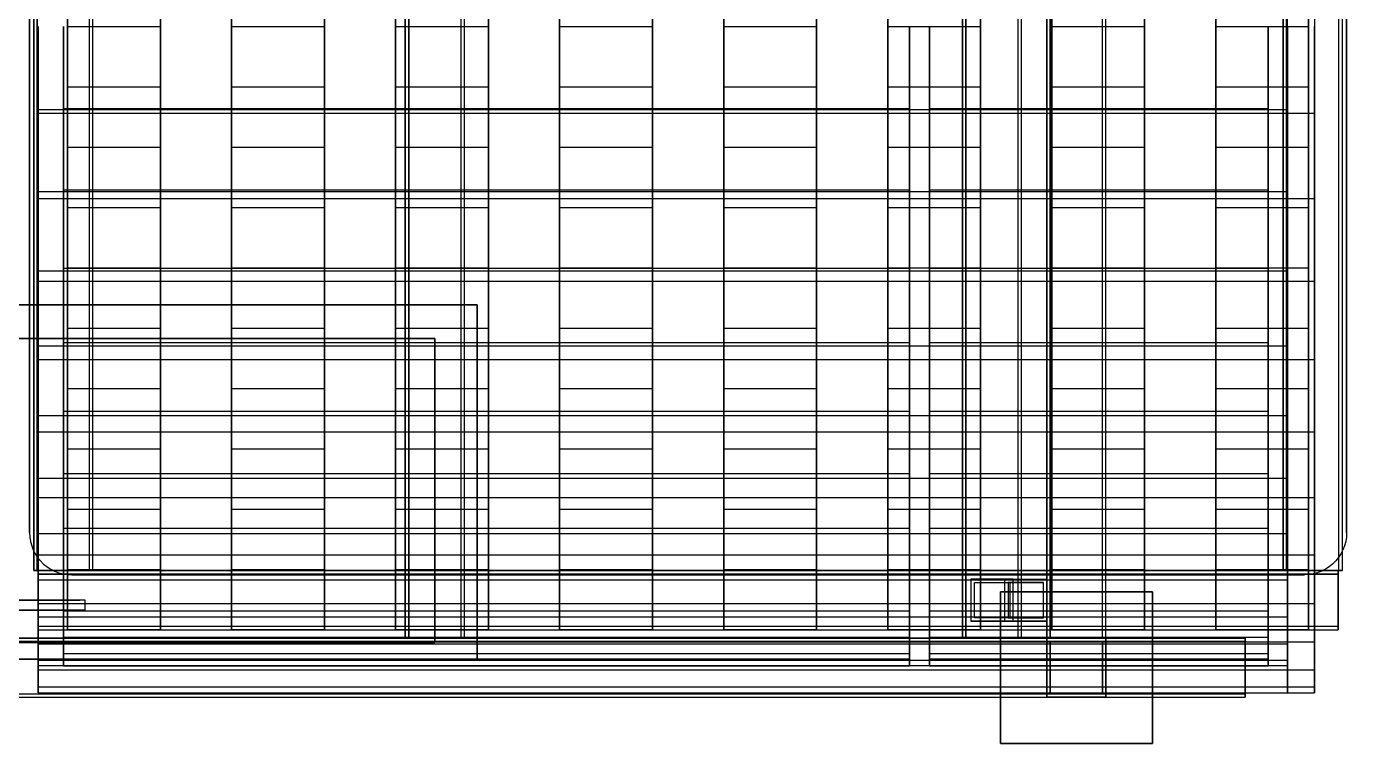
# Model space of a CAD drawing. Header units: millimetres. Extents: x -840 to 1340, y -435 to 456.
# Drawn here: x 558 to 1340, y -425 to 0 of the extents above; entities that cross this region are included whole.
import ezdxf

# ---------------------------------------------------------------- set-up
doc = ezdxf.new("R2010")
doc.units = ezdxf.units.MM
for name, color, linetype in [('B01', 7, 'Continuous'), ('B12', 7, 'Continuous'), ('B220', 7, 'Continuous'), ('B320', 7, 'Continuous'), ('B63', 7, 'Continuous'), ('B64', 7, 'Continuous'), ('C3', 7, 'Continuous'), ('C31', 7, 'Continuous'), ('E09', 7, 'Continuous'), ('E10', 7, 'Continuous'), ('EH1', 7, 'Continuous'), ('EH2', 7, 'Continuous'), ('H010', 7, 'Continuous'), ('L010', 7, 'Continuous'), ('L020', 7, 'Continuous'), ('L021', 7, 'Continuous'), ('L1000', 7, 'Continuous'), ('L1001', 7, 'Continuous'), ('L1002', 7, 'Continuous'), ('L1003', 7, 'Continuous'), ('L1004', 7, 'Continuous'), ('L1005', 7, 'Continuous'), ('L1006', 7, 'Continuous'), ('L1007', 7, 'Continuous'), ('L200', 7, 'Continuous'), ('T10', 7, 'Continuous')]:
    doc.layers.add(name, color=color, linetype=linetype)

msp = doc.modelspace()

# ---------------------------------------------------------------- linework, layer by layer
at = {"layer": 'B01'}
for points in [[(1280, -362.5), (-780, -362.5)], [(-780, -362.5), (1280, -362.5)], [(1280, -364.5), (-780, -364.5)], [(-780, -364.5), (1280, -364.5)], [(1280, -362.5), (1280, -362.5)], [(1280, -397.5), (1280, -362.5)], [(1280, -362.5), (1280, -397.5)], [(1280, -395.5), (1280, -364.5)], [(1280, -364.5), (1280, -395.5)], [(1280, -364.5), (1280, -364.5)], [(-780, -395.5), (1280, -395.5)], [(-780, -395.5), (1280, -395.5)], [(-780, -397.5), (1280, -397.5)], [(-780, -397.5), (1280, -397.5)], [(1280, -395.5), (1280, -395.5)], [(1280, -397.5), (1280, -397.5)]]:
    msp.add_lwpolyline(points, dxfattribs=at)
at = {"layer": 'B12'}
for points in [[(1162.5, 362.5), (1162.5, -362.5)], [(1162.5, -362.5), (1162.5, 362.5)], [(1164.5, 362.5), (1164.5, -362.5)], [(1164.5, -362.5), (1164.5, 362.5)], [(1195.5, -362.5), (1195.5, 362.5)], [(1195.5, -362.5), (1195.5, 362.5)], [(1197.5, -362.5), (1197.5, 362.5)], [(1197.5, -362.5), (1197.5, 362.5)], [(1162.5, -362.5), (1162.5, -362.5)], [(1162.5, -362.5), (1197.5, -362.5)], [(1197.5, -362.5), (1162.5, -362.5)], [(1164.5, -362.5), (1195.5, -362.5)], [(1195.5, -362.5), (1164.5, -362.5)], [(1164.5, -362.5), (1164.5, -362.5)], [(1195.5, -362.5), (1195.5, -362.5)], [(1197.5, -362.5), (1197.5, -362.5)]]:
    msp.add_lwpolyline(points, dxfattribs=at)
at = {"layer": 'B220'}
for points in [[(1162.5, -362.5), (1162.5, -362.5)], [(1197.5, -362.5), (1162.5, -362.5)], [(1162.5, -362.5), (1197.5, -362.5)], [(1162.5, -362.5), (1162.5, -397.5)], [(1162.5, -397.5), (1162.5, -362.5)], [(1164.5, -364.5), (1164.5, -364.5)], [(1164.5, -395.5), (1164.5, -364.5)], [(1164.5, -364.5), (1164.5, -395.5)], [(1164.5, -364.5), (1195.5, -364.5)], [(1195.5, -364.5), (1164.5, -364.5)], [(1195.5, -364.5), (1195.5, -364.5)], [(1195.5, -364.5), (1195.5, -395.5)], [(1195.5, -395.5), (1195.5, -364.5)], [(1197.5, -362.5), (1197.5, -362.5)], [(1197.5, -397.5), (1197.5, -362.5)], [(1197.5, -362.5), (1197.5, -397.5)], [(1162.5, -397.5), (1162.5, -397.5)], [(1162.5, -397.5), (1197.5, -397.5)], [(1197.5, -397.5), (1162.5, -397.5)], [(1164.5, -395.5), (1164.5, -395.5)], [(1195.5, -395.5), (1164.5, -395.5)], [(1164.5, -395.5), (1195.5, -395.5)], [(1195.5, -395.5), (1195.5, -395.5)], [(1197.5, -397.5), (1197.5, -397.5)]]:
    msp.add_lwpolyline(points, dxfattribs=at)
at = {"layer": 'B320'}
for points in [[(1135, -425), (1135, -335)], [(1135, -335), (1135, -335)], [(1135, -335), (1135, -425)], [(1225, -335), (1135, -335)], [(1135, -335), (1225, -335)], [(1225, -335), (1225, -425)], [(1225, -335), (1225, -335)], [(1225, -425), (1225, -335)], [(1135, -425), (1135, -425)], [(1135, -425), (1225, -425)], [(1225, -425), (1135, -425)], [(1225, -425), (1225, -425)]]:
    msp.add_lwpolyline(points, dxfattribs=at)
at = {"layer": 'B63'}
for points in [[(782.5, 362.5), (782.5, -362.5)], [(782.5, -362.5), (782.5, 362.5)], [(784.5, 362.5), (784.5, -362.5)], [(784.5, -362.5), (784.5, 362.5)], [(815.5, -362.5), (815.5, 362.5)], [(815.5, -362.5), (815.5, 362.5)], [(817.5, -362.5), (817.5, 362.5)], [(817.5, -362.5), (817.5, 362.5)], [(782.5, -362.5), (782.5, -362.5)], [(782.5, -362.5), (817.5, -362.5)], [(817.5, -362.5), (782.5, -362.5)], [(784.5, -362.5), (815.5, -362.5)], [(815.5, -362.5), (784.5, -362.5)], [(784.5, -362.5), (784.5, -362.5)], [(815.5, -362.5), (815.5, -362.5)], [(817.5, -362.5), (817.5, -362.5)]]:
    msp.add_lwpolyline(points, dxfattribs=at)
at = {"layer": 'B64'}
for points in [[(1112.5, 362.5), (1112.5, -362.5)], [(1112.5, -362.5), (1112.5, 362.5)], [(1114.5, 362.5), (1114.5, -362.5)], [(1114.5, -362.5), (1114.5, 362.5)], [(1145.5, -362.5), (1145.5, 362.5)], [(1145.5, -362.5), (1145.5, 362.5)], [(1147.5, -362.5), (1147.5, 362.5)], [(1147.5, -362.5), (1147.5, 362.5)], [(1112.5, -362.5), (1112.5, -362.5)], [(1112.5, -362.5), (1147.5, -362.5)], [(1147.5, -362.5), (1112.5, -362.5)], [(1114.5, -362.5), (1145.5, -362.5)], [(1145.5, -362.5), (1114.5, -362.5)], [(1114.5, -362.5), (1114.5, -362.5)], [(1145.5, -362.5), (1145.5, -362.5)], [(1147.5, -362.5), (1147.5, -362.5)]]:
    msp.add_lwpolyline(points, dxfattribs=at)
at = {"layer": 'C3'}
for points in [[(565, 0), (565, -51.56)], [(565, -49.47), (565, 0)], [(1305, -51.56), (1305, 0)], [(1305, 0), (1305, -49.47)], [(1305, -49.47), (565, -49.47)], [(565, -98.09), (565, -49.47)], [(1305, -51.56), (565, -51.56)], [(565, -51.56), (565, -102.23)], [(1305, -49.47), (1305, -98.09)], [(1305, -102.23), (1305, -51.56)], [(1305, -98.09), (565, -98.09)], [(565, -145.04), (565, -98.09)], [(1305, -98.09), (1305, -145.04)], [(1305, -102.23), (565, -102.23)], [(565, -102.23), (565, -151.16)], [(1305, -151.16), (1305, -102.23)], [(1305, -145.04), (565, -145.04)], [(565, -189.5), (565, -145.04)], [(1305, -145.04), (1305, -189.5)], [(1305, -151.16), (565, -151.16)], [(565, -151.16), (565, -197.5)], [(1305, -197.5), (1305, -151.16)], [(1305, -189.5), (565, -189.5)], [(565, -230.72), (565, -189.5)], [(1305, -189.5), (1305, -230.72)], [(1305, -197.5), (565, -197.5)], [(565, -197.5), (565, -240.46)], [(1305, -240.46), (1305, -197.5)], [(1305, -230.72), (565, -230.72)], [(565, -267.99), (565, -230.72)], [(1305, -230.72), (1305, -267.99)], [(1305, -240.46), (565, -240.46)], [(565, -240.46), (565, -279.31)], [(1305, -279.31), (1305, -240.46)], [(1305, -267.99), (565, -267.99)], [(565, -300.68), (565, -267.99)], [(1305, -267.99), (1305, -300.68)], [(1305, -279.31), (565, -279.31)], [(565, -279.31), (565, -313.37)], [(1305, -313.37), (1305, -279.31)], [(1305, -300.68), (565, -300.68)], [(565, -328.22), (565, -300.68)], [(1305, -300.68), (1305, -328.22)], [(1305, -313.37), (565, -313.37)], [(565, -313.37), (565, -342.08)], [(1305, -342.08), (1305, -313.37)], [(1305, -328.22), (565, -328.22)], [(565, -350.15), (565, -328.22)], [(1305, -328.22), (1305, -350.15)], [(1305, -342.08), (565, -342.08)], [(565, -342.08), (565, -364.93)], [(1305, -364.93), (1305, -342.08)], [(1305, -350.15), (565, -350.15)], [(565, -366.09), (565, -350.15)], [(1305, -350.15), (1305, -366.09)], [(1305, -364.93), (565, -364.93)], [(565, -364.93), (565, -381.54)], [(1305, -366.09), (565, -366.09)], [(565, -375.76), (565, -366.09)], [(1305, -381.54), (1305, -364.93)], [(1305, -366.09), (1305, -375.76)], [(1305, -375.76), (565, -375.76)], [(565, -379), (565, -375.76)], [(1305, -379), (565, -379)], [(565, -395), (565, -379)], [(1305, -381.54), (565, -381.54)], [(565, -381.54), (565, -391.62)], [(1305, -375.76), (1305, -379)], [(1305, -379), (1305, -395)], [(1305, -391.62), (1305, -381.54)], [(1305, -391.62), (565, -391.62)], [(565, -391.62), (565, -395)], [(565, -395), (1305, -395)], [(1305, -395), (1305, -391.62)]]:
    msp.add_lwpolyline(points, dxfattribs=at)
at = {"layer": 'C31'}
for points in [[(1305, -395), (1305, 395)], [(1321, 395), (1321, -395)], [(1305, 0), (1305, -51.56)], [(1321, -51.56), (1321, 0)], [(1321, -51.56), (1305, -51.56)], [(1305, -51.56), (1305, -102.23)], [(1321, -102.23), (1321, -51.56)], [(1321, -102.23), (1305, -102.23)], [(1305, -102.23), (1305, -151.16)], [(1321, -151.16), (1321, -102.23)], [(1321, -151.16), (1305, -151.16)], [(1305, -151.16), (1305, -197.5)], [(1321, -197.5), (1321, -151.16)], [(1321, -197.5), (1305, -197.5)], [(1305, -197.5), (1305, -240.46)], [(1321, -240.46), (1321, -197.5)], [(1321, -240.46), (1305, -240.46)], [(1305, -240.46), (1305, -279.31)], [(1321, -279.31), (1321, -240.46)], [(1321, -279.31), (1305, -279.31)], [(1305, -279.31), (1305, -313.37)], [(1321, -313.37), (1321, -279.31)], [(1321, -313.37), (1305, -313.37)], [(1305, -313.37), (1305, -342.08)], [(1321, -342.08), (1321, -313.37)], [(1321, -342.08), (1305, -342.08)], [(1305, -342.08), (1305, -364.93)], [(1321, -364.93), (1321, -342.08)], [(1321, -364.93), (1305, -364.93)], [(1305, -364.93), (1305, -381.54)], [(1321, -381.54), (1321, -364.93)], [(1321, -381.54), (1305, -381.54)], [(1305, -381.54), (1305, -391.62)], [(1321, -391.62), (1321, -381.54)], [(1321, -391.62), (1305, -391.62)], [(1305, -391.62), (1305, -395)], [(1305, -395), (1321, -395)], [(1321, -395), (1321, -391.62)]]:
    msp.add_lwpolyline(points, dxfattribs=at)
at = {"layer": 'E09'}
for points in [[(825, -165), (475, -165)], [(475, -165), (825, -165)], [(825, -165), (825, -375)], [(825, -165), (825, -165)], [(825, -375), (825, -165)], [(475, -375), (825, -375)], [(825, -375), (475, -375)], [(825, -375), (825, -375)]]:
    msp.add_lwpolyline(points, dxfattribs=at)
at = {"layer": 'E10'}
for points in [[(800, -185), (500, -185)], [(500, -185), (800, -185)], [(800, -185), (800, -365)], [(800, -185), (800, -185)], [(800, -365), (800, -185)], [(500, -365), (800, -365)], [(800, -365), (500, -365)], [(800, -365), (800, -365)]]:
    msp.add_lwpolyline(points, dxfattribs=at)
at = {"layer": 'EH1'}
for points in [[(580, 0), (580, -49.47)], [(580, -48.95), (580, 0)], [(1081.05, -49.47), (1081.05, 0)], [(1081.05, 0), (1081.05, -48.95)], [(1081.05, -48.95), (580, -48.95)], [(580, -97.06), (580, -48.95)], [(1081.05, -49.47), (580, -49.47)], [(580, -49.47), (580, -98.09)], [(1081.05, -48.95), (1081.05, -97.06)], [(1081.05, -98.09), (1081.05, -49.47)], [(1081.05, -97.06), (580, -97.06)], [(580, -143.51), (580, -97.06)], [(1081.05, -98.09), (580, -98.09)], [(580, -98.09), (580, -145.04)], [(1081.05, -97.06), (1081.05, -143.51)], [(1081.05, -145.04), (1081.05, -98.09)], [(1081.05, -143.51), (580, -143.51)], [(580, -187.5), (580, -143.51)], [(1081.05, -145.04), (580, -145.04)], [(580, -145.04), (580, -189.5)], [(1081.05, -143.51), (1081.05, -187.5)], [(1081.05, -189.5), (1081.05, -145.04)], [(1081.05, -187.5), (580, -187.5)], [(580, -228.29), (580, -187.5)], [(1081.05, -187.5), (1081.05, -228.29)], [(1081.05, -189.5), (580, -189.5)], [(580, -189.5), (580, -230.72)], [(1081.05, -230.72), (1081.05, -189.5)], [(1081.05, -228.29), (580, -228.29)], [(580, -265.17), (580, -228.29)], [(1081.05, -230.72), (580, -230.72)], [(580, -230.72), (580, -267.99)], [(1081.05, -228.29), (1081.05, -265.17)], [(1081.05, -267.99), (1081.05, -230.72)], [(1081.05, -265.17), (580, -265.17)], [(580, -297.51), (580, -265.17)], [(1081.05, -265.17), (1081.05, -297.51)], [(1081.05, -267.99), (580, -267.99)], [(580, -267.99), (580, -300.68)], [(1081.05, -300.68), (1081.05, -267.99)], [(1081.05, -297.51), (580, -297.51)], [(580, -324.76), (580, -297.51)], [(1081.05, -300.68), (580, -300.68)], [(580, -300.68), (580, -328.22)], [(1081.05, -297.51), (1081.05, -324.76)], [(1081.05, -328.22), (1081.05, -300.68)], [(1081.05, -324.76), (580, -324.76)], [(580, -346.45), (580, -324.76)], [(1081.05, -328.22), (580, -328.22)], [(580, -328.22), (580, -350.15)], [(1081.05, -324.76), (1081.05, -346.45)], [(1081.05, -350.15), (1081.05, -328.22)], [(1081.05, -346.45), (580, -346.45)], [(580, -362.22), (580, -346.45)], [(1081.05, -350.15), (580, -350.15)], [(580, -350.15), (580, -366.09)], [(1081.05, -346.45), (1081.05, -362.22)], [(1081.05, -366.09), (1081.05, -350.15)], [(1081.05, -362.22), (580, -362.22)], [(580, -371.79), (580, -362.22)], [(1081.05, -366.09), (580, -366.09)], [(580, -366.09), (580, -375.76)], [(1081.05, -362.22), (1081.05, -371.79)], [(1081.05, -375.76), (1081.05, -366.09)], [(1081.05, -371.79), (580, -371.79)], [(580, -375), (580, -371.79)], [(1081.05, -375), (580, -375)], [(580, -379), (580, -375)], [(1081.05, -371.79), (1081.05, -375)], [(1081.05, -375), (1081.05, -379)], [(1081.05, -375.76), (580, -375.76)], [(580, -375.76), (580, -379)], [(580, -379), (1081.05, -379)], [(1081.05, -379), (1081.05, -375.76)]]:
    msp.add_lwpolyline(points, dxfattribs=at)
at = {"layer": 'EH2'}
for points in [[(1093.05, 0), (1093.05, -49.47)], [(1093.05, -48.95), (1093.05, 0)], [(1293.47, -49.47), (1293.47, 0)], [(1293.47, 0), (1293.47, -48.95)], [(1293.47, -48.95), (1093.05, -48.95)], [(1093.05, -97.06), (1093.05, -48.95)], [(1293.47, -49.47), (1093.05, -49.47)], [(1093.05, -49.47), (1093.05, -98.09)], [(1293.47, -48.95), (1293.47, -97.06)], [(1293.47, -98.09), (1293.47, -49.47)], [(1293.47, -97.06), (1093.05, -97.06)], [(1093.05, -143.51), (1093.05, -97.06)], [(1293.47, -98.09), (1093.05, -98.09)], [(1093.05, -98.09), (1093.05, -145.04)], [(1293.47, -97.06), (1293.47, -143.51)], [(1293.47, -145.04), (1293.47, -98.09)], [(1293.47, -143.51), (1093.05, -143.51)], [(1093.05, -187.5), (1093.05, -143.51)], [(1293.47, -145.04), (1093.05, -145.04)], [(1093.05, -145.04), (1093.05, -189.5)], [(1293.47, -143.51), (1293.47, -187.5)], [(1293.47, -189.5), (1293.47, -145.04)], [(1293.47, -187.5), (1093.05, -187.5)], [(1093.05, -228.29), (1093.05, -187.5)], [(1293.47, -187.5), (1293.47, -228.29)], [(1293.47, -189.5), (1093.05, -189.5)], [(1093.05, -189.5), (1093.05, -230.72)], [(1293.47, -230.72), (1293.47, -189.5)], [(1293.47, -228.29), (1093.05, -228.29)], [(1093.05, -265.17), (1093.05, -228.29)], [(1293.47, -230.72), (1093.05, -230.72)], [(1093.05, -230.72), (1093.05, -267.99)], [(1293.47, -228.29), (1293.47, -265.17)], [(1293.47, -267.99), (1293.47, -230.72)], [(1293.47, -265.17), (1093.05, -265.17)], [(1093.05, -297.51), (1093.05, -265.17)], [(1293.47, -265.17), (1293.47, -297.51)], [(1293.47, -267.99), (1093.05, -267.99)], [(1093.05, -267.99), (1093.05, -300.68)], [(1293.47, -300.68), (1293.47, -267.99)], [(1293.47, -297.51), (1093.05, -297.51)], [(1093.05, -324.76), (1093.05, -297.51)], [(1293.47, -300.68), (1093.05, -300.68)], [(1093.05, -300.68), (1093.05, -328.22)], [(1293.47, -297.51), (1293.47, -324.76)], [(1293.47, -328.22), (1293.47, -300.68)], [(1293.47, -324.76), (1093.05, -324.76)], [(1093.05, -346.45), (1093.05, -324.76)], [(1293.47, -328.22), (1093.05, -328.22)], [(1093.05, -328.22), (1093.05, -350.15)], [(1293.47, -324.76), (1293.47, -346.45)], [(1293.47, -350.15), (1293.47, -328.22)], [(1293.47, -346.45), (1093.05, -346.45)], [(1093.05, -362.22), (1093.05, -346.45)], [(1293.47, -350.15), (1093.05, -350.15)], [(1093.05, -350.15), (1093.05, -366.09)], [(1293.47, -346.45), (1293.47, -362.22)], [(1293.47, -366.09), (1293.47, -350.15)], [(1293.47, -362.22), (1093.05, -362.22)], [(1093.05, -371.79), (1093.05, -362.22)], [(1293.47, -366.09), (1093.05, -366.09)], [(1093.05, -366.09), (1093.05, -375.76)], [(1293.47, -362.22), (1293.47, -371.79)], [(1293.47, -375.76), (1293.47, -366.09)], [(1293.47, -371.79), (1093.05, -371.79)], [(1093.05, -375), (1093.05, -371.79)], [(1293.47, -375), (1093.05, -375)], [(1093.05, -379), (1093.05, -375)], [(1293.47, -371.79), (1293.47, -375)], [(1293.47, -375), (1293.47, -379)], [(1293.47, -375.76), (1093.05, -375.76)], [(1093.05, -375.76), (1093.05, -379)], [(1093.05, -379), (1293.47, -379)], [(1293.47, -379), (1293.47, -375.76)]]:
    msp.add_lwpolyline(points, dxfattribs=at)
at = {"layer": 'H010'}
for points in [[(593, -340), (589.73, -340), (580.41, -340), (566.46, -340), (550, -340), (533.54, -340), (519.59, -340), (510.27, -340), (507, -340), (510.27, -340), (519.59, -340), (533.54, -340), (550, -340), (566.46, -340), (580.41, -340), (589.73, -340)], [(593, -346), (593, -340)], [(593, -346), (589.73, -346), (580.41, -346), (566.46, -346), (550, -346), (533.54, -346), (519.59, -346), (510.27, -346), (507, -346), (510.27, -346), (519.59, -346), (533.54, -346), (550, -346), (566.46, -346), (580.41, -346), (589.73, -346)]]:
    msp.add_lwpolyline(points, dxfattribs=at)
at = {"layer": 'L010'}
for points in [[(1335, -322.5), (565, -322.5)], [(565, -322.5), (1335, -322.5)], [(565, -322.5), (565, -322.5)], [(565, -322.5), (565, -357.5)], [(565, -357.5), (565, -322.5)], [(1335, -324.5), (565, -324.5)], [(565, -324.5), (565, -355.5)], [(565, -324.5), (1335, -324.5)], [(565, -355.5), (565, -324.5)], [(565, -324.5), (565, -324.5)], [(1335, -322.5), (1335, -322.5)], [(1335, -357.5), (1335, -322.5)], [(1335, -322.5), (1335, -357.5)], [(1335, -355.5), (1335, -324.5)], [(1335, -324.5), (1335, -355.5)], [(1335, -324.5), (1335, -324.5)], [(565, -355.5), (1335, -355.5)], [(565, -355.5), (1335, -355.5)], [(565, -355.5), (565, -355.5)], [(565, -357.5), (1335, -357.5)], [(565, -357.5), (1335, -357.5)], [(565, -357.5), (565, -357.5)], [(1335, -355.5), (1335, -355.5)], [(1335, -357.5), (1335, -357.5)]]:
    msp.add_lwpolyline(points, dxfattribs=at)
at = {"layer": 'L020'}
for points in [[(562.5, 322.5), (562.5, -322.5)], [(562.5, -322.5), (562.5, 322.5)], [(564.5, 322.5), (564.5, -322.5)], [(564.5, -322.5), (564.5, 322.5)], [(595.5, -322.5), (595.5, 322.5)], [(595.5, -322.5), (595.5, 322.5)], [(597.5, -322.5), (597.5, 322.5)], [(597.5, -322.5), (597.5, 322.5)], [(562.5, -322.5), (562.5, -322.5)], [(562.5, -322.5), (597.5, -322.5)], [(597.5, -322.5), (562.5, -322.5)], [(564.5, -322.5), (595.5, -322.5)], [(595.5, -322.5), (564.5, -322.5)], [(564.5, -322.5), (564.5, -322.5)], [(595.5, -322.5), (595.5, -322.5)], [(597.5, -322.5), (597.5, -322.5)]]:
    msp.add_lwpolyline(points, dxfattribs=at)
at = {"layer": 'L021'}
for points in [[(1302.5, 322.5), (1302.5, -322.5)], [(1302.5, -322.5), (1302.5, 322.5)], [(1304.5, 322.5), (1304.5, -322.5)], [(1304.5, -322.5), (1304.5, 322.5)], [(1335.5, -322.5), (1335.5, 322.5)], [(1335.5, -322.5), (1335.5, 322.5)], [(1337.5, -322.5), (1337.5, 322.5)], [(1337.5, -322.5), (1337.5, 322.5)], [(1302.5, -322.5), (1302.5, -322.5)], [(1302.5, -322.5), (1337.5, -322.5)], [(1337.5, -322.5), (1302.5, -322.5)], [(1304.5, -322.5), (1335.5, -322.5)], [(1335.5, -322.5), (1304.5, -322.5)], [(1304.5, -322.5), (1304.5, -322.5)], [(1335.5, -322.5), (1335.5, -322.5)], [(1337.5, -322.5), (1337.5, -322.5)]]:
    msp.add_lwpolyline(points, dxfattribs=at)
at = {"layer": 'L1000'}
for points in [[(582.5, 0), (582.5, 35.75)], [(582.5, 35.75), (582.5, 0)], [(637.5, 35.75), (637.5, 0)], [(637.5, 0), (637.5, 35.75)], [(582.5, 0), (637.5, 0)], [(582.5, -35.75), (582.5, 0)], [(582.5, 0), (637.5, 0)], [(582.5, 0), (582.5, -35.75)], [(637.5, 0), (637.5, -35.75)], [(637.5, -35.75), (637.5, 0)], [(582.5, -35.75), (637.5, -35.75)], [(582.5, -71.5), (582.5, -35.75)], [(582.5, -35.75), (637.5, -35.75)], [(582.5, -35.75), (582.5, -71.5)], [(637.5, -35.75), (637.5, -71.5)], [(637.5, -71.5), (637.5, -35.75)], [(582.5, -71.5), (637.5, -71.5)], [(582.5, -107.25), (582.5, -71.5)], [(582.5, -71.5), (637.5, -71.5)], [(582.5, -71.5), (582.5, -107.25)], [(637.5, -71.5), (637.5, -107.25)], [(637.5, -107.25), (637.5, -71.5)], [(582.5, -107.25), (637.5, -107.25)], [(582.5, -143), (582.5, -107.25)], [(582.5, -107.25), (637.5, -107.25)], [(582.5, -107.25), (582.5, -143)], [(637.5, -107.25), (637.5, -143)], [(637.5, -143), (637.5, -107.25)], [(582.5, -143), (637.5, -143)], [(582.5, -178.75), (582.5, -143)], [(582.5, -143), (637.5, -143)], [(582.5, -143), (582.5, -178.75)], [(637.5, -143), (637.5, -178.75)], [(637.5, -178.75), (637.5, -143)], [(582.5, -178.75), (637.5, -178.75)], [(582.5, -214.5), (582.5, -178.75)], [(582.5, -178.75), (637.5, -178.75)], [(582.5, -178.75), (582.5, -214.5)], [(637.5, -178.75), (637.5, -214.5)], [(637.5, -214.5), (637.5, -178.75)], [(582.5, -214.5), (637.5, -214.5)], [(582.5, -250.25), (582.5, -214.5)], [(582.5, -214.5), (637.5, -214.5)], [(582.5, -214.5), (582.5, -250.25)], [(637.5, -214.5), (637.5, -250.25)], [(637.5, -250.25), (637.5, -214.5)], [(582.5, -250.25), (637.5, -250.25)], [(582.5, -286), (582.5, -250.25)], [(582.5, -250.25), (637.5, -250.25)], [(582.5, -250.25), (582.5, -286)], [(637.5, -250.25), (637.5, -286)], [(637.5, -286), (637.5, -250.25)], [(582.5, -286), (637.5, -286)], [(582.5, -321.75), (582.5, -286)], [(582.5, -286), (637.5, -286)], [(582.5, -286), (582.5, -321.75)], [(637.5, -286), (637.5, -321.75)], [(637.5, -321.75), (637.5, -286)], [(582.5, -321.75), (637.5, -321.75)], [(582.5, -357.5), (582.5, -321.75)], [(582.5, -321.75), (637.5, -321.75)], [(582.5, -321.75), (582.5, -357.5)], [(637.5, -321.75), (637.5, -357.5)], [(637.5, -357.5), (637.5, -321.75)], [(637.5, -357.5), (582.5, -357.5)], [(582.5, -357.5), (637.5, -357.5)], [(582.5, -357.5), (582.5, -357.5)], [(637.5, -357.5), (637.5, -357.5)]]:
    msp.add_lwpolyline(points, dxfattribs=at)
at = {"layer": 'L1001'}
for points in [[(679.64, 0), (679.64, 35.75)], [(679.64, 35.75), (679.64, 0)], [(734.64, 35.75), (734.64, 0)], [(734.64, 0), (734.64, 35.75)], [(679.64, 0), (734.64, 0)], [(679.64, -35.75), (679.64, 0)], [(679.64, 0), (734.64, 0)], [(679.64, 0), (679.64, -35.75)], [(734.64, 0), (734.64, -35.75)], [(734.64, -35.75), (734.64, 0)], [(679.64, -35.75), (734.64, -35.75)], [(679.64, -71.5), (679.64, -35.75)], [(679.64, -35.75), (734.64, -35.75)], [(679.64, -35.75), (679.64, -71.5)], [(734.64, -35.75), (734.64, -71.5)], [(734.64, -71.5), (734.64, -35.75)], [(679.64, -71.5), (734.64, -71.5)], [(679.64, -107.25), (679.64, -71.5)], [(679.64, -71.5), (734.64, -71.5)], [(679.64, -71.5), (679.64, -107.25)], [(734.64, -71.5), (734.64, -107.25)], [(734.64, -107.25), (734.64, -71.5)], [(679.64, -107.25), (734.64, -107.25)], [(679.64, -143), (679.64, -107.25)], [(679.64, -107.25), (734.64, -107.25)], [(679.64, -107.25), (679.64, -143)], [(734.64, -107.25), (734.64, -143)], [(734.64, -143), (734.64, -107.25)], [(679.64, -143), (734.64, -143)], [(679.64, -178.75), (679.64, -143)], [(679.64, -143), (734.64, -143)], [(679.64, -143), (679.64, -178.75)], [(734.64, -143), (734.64, -178.75)], [(734.64, -178.75), (734.64, -143)], [(679.64, -178.75), (734.64, -178.75)], [(679.64, -214.5), (679.64, -178.75)], [(679.64, -178.75), (734.64, -178.75)], [(679.64, -178.75), (679.64, -214.5)], [(734.64, -178.75), (734.64, -214.5)], [(734.64, -214.5), (734.64, -178.75)], [(679.64, -214.5), (734.64, -214.5)], [(679.64, -250.25), (679.64, -214.5)], [(679.64, -214.5), (734.64, -214.5)], [(679.64, -214.5), (679.64, -250.25)], [(734.64, -214.5), (734.64, -250.25)], [(734.64, -250.25), (734.64, -214.5)], [(679.64, -250.25), (734.64, -250.25)], [(679.64, -286), (679.64, -250.25)], [(679.64, -250.25), (734.64, -250.25)], [(679.64, -250.25), (679.64, -286)], [(734.64, -250.25), (734.64, -286)], [(734.64, -286), (734.64, -250.25)], [(679.64, -286), (734.64, -286)], [(679.64, -321.75), (679.64, -286)], [(679.64, -286), (734.64, -286)], [(679.64, -286), (679.64, -321.75)], [(734.64, -286), (734.64, -321.75)], [(734.64, -321.75), (734.64, -286)], [(679.64, -321.75), (734.64, -321.75)], [(679.64, -357.5), (679.64, -321.75)], [(679.64, -321.75), (734.64, -321.75)], [(679.64, -321.75), (679.64, -357.5)], [(734.64, -321.75), (734.64, -357.5)], [(734.64, -357.5), (734.64, -321.75)], [(734.64, -357.5), (679.64, -357.5)], [(679.64, -357.5), (734.64, -357.5)], [(679.64, -357.5), (679.64, -357.5)], [(734.64, -357.5), (734.64, -357.5)]]:
    msp.add_lwpolyline(points, dxfattribs=at)
at = {"layer": 'L1002'}
for points in [[(776.79, 0), (776.79, 35.75)], [(776.79, 35.75), (776.79, 0)], [(831.79, 35.75), (831.79, 0)], [(831.79, 0), (831.79, 35.75)], [(776.79, 0), (831.79, 0)], [(776.79, -35.75), (776.79, 0)], [(776.79, 0), (831.79, 0)], [(776.79, 0), (776.79, -35.75)], [(831.79, 0), (831.79, -35.75)], [(831.79, -35.75), (831.79, 0)], [(776.79, -35.75), (831.79, -35.75)], [(776.79, -71.5), (776.79, -35.75)], [(776.79, -35.75), (831.79, -35.75)], [(776.79, -35.75), (776.79, -71.5)], [(831.79, -35.75), (831.79, -71.5)], [(831.79, -71.5), (831.79, -35.75)], [(776.79, -71.5), (831.79, -71.5)], [(776.79, -107.25), (776.79, -71.5)], [(776.79, -71.5), (831.79, -71.5)], [(776.79, -71.5), (776.79, -107.25)], [(831.79, -71.5), (831.79, -107.25)], [(831.79, -107.25), (831.79, -71.5)], [(776.79, -107.25), (831.79, -107.25)], [(776.79, -143), (776.79, -107.25)], [(776.79, -107.25), (831.79, -107.25)], [(776.79, -107.25), (776.79, -143)], [(831.79, -107.25), (831.79, -143)], [(831.79, -143), (831.79, -107.25)], [(776.79, -143), (831.79, -143)], [(776.79, -178.75), (776.79, -143)], [(776.79, -143), (831.79, -143)], [(776.79, -143), (776.79, -178.75)], [(831.79, -143), (831.79, -178.75)], [(831.79, -178.75), (831.79, -143)], [(776.79, -178.75), (831.79, -178.75)], [(776.79, -214.5), (776.79, -178.75)], [(776.79, -178.75), (831.79, -178.75)], [(776.79, -178.75), (776.79, -214.5)], [(831.79, -178.75), (831.79, -214.5)], [(831.79, -214.5), (831.79, -178.75)], [(776.79, -214.5), (831.79, -214.5)], [(776.79, -250.25), (776.79, -214.5)], [(776.79, -214.5), (831.79, -214.5)], [(776.79, -214.5), (776.79, -250.25)], [(831.79, -214.5), (831.79, -250.25)], [(831.79, -250.25), (831.79, -214.5)], [(776.79, -250.25), (831.79, -250.25)], [(776.79, -286), (776.79, -250.25)], [(776.79, -250.25), (831.79, -250.25)], [(776.79, -250.25), (776.79, -286)], [(831.79, -250.25), (831.79, -286)], [(831.79, -286), (831.79, -250.25)], [(776.79, -286), (831.79, -286)], [(776.79, -321.75), (776.79, -286)], [(776.79, -286), (831.79, -286)], [(776.79, -286), (776.79, -321.75)], [(831.79, -286), (831.79, -321.75)], [(831.79, -321.75), (831.79, -286)], [(776.79, -321.75), (831.79, -321.75)], [(776.79, -357.5), (776.79, -321.75)], [(776.79, -321.75), (831.79, -321.75)], [(776.79, -321.75), (776.79, -357.5)], [(831.79, -321.75), (831.79, -357.5)], [(831.79, -357.5), (831.79, -321.75)], [(831.79, -357.5), (776.79, -357.5)], [(776.79, -357.5), (831.79, -357.5)], [(776.79, -357.5), (776.79, -357.5)], [(831.79, -357.5), (831.79, -357.5)]]:
    msp.add_lwpolyline(points, dxfattribs=at)
at = {"layer": 'L1003'}
for points in [[(873.93, 0), (873.93, 35.75)], [(873.93, 35.75), (873.93, 0)], [(928.93, 35.75), (928.93, 0)], [(928.93, 0), (928.93, 35.75)], [(873.93, 0), (928.93, 0)], [(873.93, -35.75), (873.93, 0)], [(873.93, 0), (928.93, 0)], [(873.93, 0), (873.93, -35.75)], [(928.93, 0), (928.93, -35.75)], [(928.93, -35.75), (928.93, 0)], [(873.93, -35.75), (928.93, -35.75)], [(873.93, -71.5), (873.93, -35.75)], [(873.93, -35.75), (928.93, -35.75)], [(873.93, -35.75), (873.93, -71.5)], [(928.93, -35.75), (928.93, -71.5)], [(928.93, -71.5), (928.93, -35.75)], [(873.93, -71.5), (928.93, -71.5)], [(873.93, -107.25), (873.93, -71.5)], [(873.93, -71.5), (928.93, -71.5)], [(873.93, -71.5), (873.93, -107.25)], [(928.93, -71.5), (928.93, -107.25)], [(928.93, -107.25), (928.93, -71.5)], [(873.93, -107.25), (928.93, -107.25)], [(873.93, -143), (873.93, -107.25)], [(873.93, -107.25), (928.93, -107.25)], [(873.93, -107.25), (873.93, -143)], [(928.93, -107.25), (928.93, -143)], [(928.93, -143), (928.93, -107.25)], [(873.93, -143), (928.93, -143)], [(873.93, -178.75), (873.93, -143)], [(873.93, -143), (928.93, -143)], [(873.93, -143), (873.93, -178.75)], [(928.93, -143), (928.93, -178.75)], [(928.93, -178.75), (928.93, -143)], [(873.93, -178.75), (928.93, -178.75)], [(873.93, -214.5), (873.93, -178.75)], [(873.93, -178.75), (928.93, -178.75)], [(873.93, -178.75), (873.93, -214.5)], [(928.93, -178.75), (928.93, -214.5)], [(928.93, -214.5), (928.93, -178.75)], [(873.93, -214.5), (928.93, -214.5)], [(873.93, -250.25), (873.93, -214.5)], [(873.93, -214.5), (928.93, -214.5)], [(873.93, -214.5), (873.93, -250.25)], [(928.93, -214.5), (928.93, -250.25)], [(928.93, -250.25), (928.93, -214.5)], [(873.93, -250.25), (928.93, -250.25)], [(873.93, -286), (873.93, -250.25)], [(873.93, -250.25), (928.93, -250.25)], [(873.93, -250.25), (873.93, -286)], [(928.93, -250.25), (928.93, -286)], [(928.93, -286), (928.93, -250.25)], [(873.93, -286), (928.93, -286)], [(873.93, -321.75), (873.93, -286)], [(873.93, -286), (928.93, -286)], [(873.93, -286), (873.93, -321.75)], [(928.93, -286), (928.93, -321.75)], [(928.93, -321.75), (928.93, -286)], [(873.93, -321.75), (928.93, -321.75)], [(873.93, -357.5), (873.93, -321.75)], [(873.93, -321.75), (928.93, -321.75)], [(873.93, -321.75), (873.93, -357.5)], [(928.93, -321.75), (928.93, -357.5)], [(928.93, -357.5), (928.93, -321.75)], [(928.93, -357.5), (873.93, -357.5)], [(873.93, -357.5), (928.93, -357.5)], [(873.93, -357.5), (873.93, -357.5)], [(928.93, -357.5), (928.93, -357.5)]]:
    msp.add_lwpolyline(points, dxfattribs=at)
at = {"layer": 'L1004'}
for points in [[(971.07, 0), (971.07, 35.75)], [(971.07, 35.75), (971.07, 0)], [(1026.07, 35.75), (1026.07, 0)], [(1026.07, 0), (1026.07, 35.75)], [(971.07, 0), (1026.07, 0)], [(971.07, -35.75), (971.07, 0)], [(971.07, 0), (1026.07, 0)], [(971.07, 0), (971.07, -35.75)], [(1026.07, 0), (1026.07, -35.75)], [(1026.07, -35.75), (1026.07, 0)], [(971.07, -35.75), (1026.07, -35.75)], [(971.07, -71.5), (971.07, -35.75)], [(971.07, -35.75), (1026.07, -35.75)], [(971.07, -35.75), (971.07, -71.5)], [(1026.07, -35.75), (1026.07, -71.5)], [(1026.07, -71.5), (1026.07, -35.75)], [(971.07, -71.5), (1026.07, -71.5)], [(971.07, -107.25), (971.07, -71.5)], [(971.07, -71.5), (1026.07, -71.5)], [(971.07, -71.5), (971.07, -107.25)], [(1026.07, -71.5), (1026.07, -107.25)], [(1026.07, -107.25), (1026.07, -71.5)], [(971.07, -107.25), (1026.07, -107.25)], [(971.07, -143), (971.07, -107.25)], [(971.07, -107.25), (1026.07, -107.25)], [(971.07, -107.25), (971.07, -143)], [(1026.07, -107.25), (1026.07, -143)], [(1026.07, -143), (1026.07, -107.25)], [(971.07, -143), (1026.07, -143)], [(971.07, -178.75), (971.07, -143)], [(971.07, -143), (1026.07, -143)], [(971.07, -143), (971.07, -178.75)], [(1026.07, -143), (1026.07, -178.75)], [(1026.07, -178.75), (1026.07, -143)], [(971.07, -178.75), (1026.07, -178.75)], [(971.07, -214.5), (971.07, -178.75)], [(971.07, -178.75), (1026.07, -178.75)], [(971.07, -178.75), (971.07, -214.5)], [(1026.07, -178.75), (1026.07, -214.5)], [(1026.07, -214.5), (1026.07, -178.75)], [(971.07, -214.5), (1026.07, -214.5)], [(971.07, -250.25), (971.07, -214.5)], [(971.07, -214.5), (1026.07, -214.5)], [(971.07, -214.5), (971.07, -250.25)], [(1026.07, -214.5), (1026.07, -250.25)], [(1026.07, -250.25), (1026.07, -214.5)], [(971.07, -250.25), (1026.07, -250.25)], [(971.07, -286), (971.07, -250.25)], [(971.07, -250.25), (1026.07, -250.25)], [(971.07, -250.25), (971.07, -286)], [(1026.07, -250.25), (1026.07, -286)], [(1026.07, -286), (1026.07, -250.25)], [(971.07, -286), (1026.07, -286)], [(971.07, -321.75), (971.07, -286)], [(971.07, -286), (1026.07, -286)], [(971.07, -286), (971.07, -321.75)], [(1026.07, -286), (1026.07, -321.75)], [(1026.07, -321.75), (1026.07, -286)], [(971.07, -321.75), (1026.07, -321.75)], [(971.07, -357.5), (971.07, -321.75)], [(971.07, -321.75), (1026.07, -321.75)], [(971.07, -321.75), (971.07, -357.5)], [(1026.07, -321.75), (1026.07, -357.5)], [(1026.07, -357.5), (1026.07, -321.75)], [(1026.07, -357.5), (971.07, -357.5)], [(971.07, -357.5), (1026.07, -357.5)], [(971.07, -357.5), (971.07, -357.5)], [(1026.07, -357.5), (1026.07, -357.5)]]:
    msp.add_lwpolyline(points, dxfattribs=at)
at = {"layer": 'L1005'}
for points in [[(1068.21, 0), (1068.21, 35.75)], [(1068.21, 35.75), (1068.21, 0)], [(1123.21, 35.75), (1123.21, 0)], [(1123.21, 0), (1123.21, 35.75)], [(1068.21, 0), (1123.21, 0)], [(1068.21, -35.75), (1068.21, 0)], [(1068.21, 0), (1123.21, 0)], [(1068.21, 0), (1068.21, -35.75)], [(1123.21, 0), (1123.21, -35.75)], [(1123.21, -35.75), (1123.21, 0)], [(1068.21, -35.75), (1123.21, -35.75)], [(1068.21, -71.5), (1068.21, -35.75)], [(1068.21, -35.75), (1123.21, -35.75)], [(1068.21, -35.75), (1068.21, -71.5)], [(1123.21, -35.75), (1123.21, -71.5)], [(1123.21, -71.5), (1123.21, -35.75)], [(1068.21, -71.5), (1123.21, -71.5)], [(1068.21, -107.25), (1068.21, -71.5)], [(1068.21, -71.5), (1123.21, -71.5)], [(1068.21, -71.5), (1068.21, -107.25)], [(1123.21, -71.5), (1123.21, -107.25)], [(1123.21, -107.25), (1123.21, -71.5)], [(1068.21, -107.25), (1123.21, -107.25)], [(1068.21, -143), (1068.21, -107.25)], [(1068.21, -107.25), (1123.21, -107.25)], [(1068.21, -107.25), (1068.21, -143)], [(1123.21, -107.25), (1123.21, -143)], [(1123.21, -143), (1123.21, -107.25)], [(1068.21, -143), (1123.21, -143)], [(1068.21, -178.75), (1068.21, -143)], [(1068.21, -143), (1123.21, -143)], [(1068.21, -143), (1068.21, -178.75)], [(1123.21, -143), (1123.21, -178.75)], [(1123.21, -178.75), (1123.21, -143)], [(1068.21, -178.75), (1123.21, -178.75)], [(1068.21, -214.5), (1068.21, -178.75)], [(1068.21, -178.75), (1123.21, -178.75)], [(1068.21, -178.75), (1068.21, -214.5)], [(1123.21, -178.75), (1123.21, -214.5)], [(1123.21, -214.5), (1123.21, -178.75)], [(1068.21, -214.5), (1123.21, -214.5)], [(1068.21, -250.25), (1068.21, -214.5)], [(1068.21, -214.5), (1123.21, -214.5)], [(1068.21, -214.5), (1068.21, -250.25)], [(1123.21, -214.5), (1123.21, -250.25)], [(1123.21, -250.25), (1123.21, -214.5)], [(1068.21, -250.25), (1123.21, -250.25)], [(1068.21, -286), (1068.21, -250.25)], [(1068.21, -250.25), (1123.21, -250.25)], [(1068.21, -250.25), (1068.21, -286)], [(1123.21, -250.25), (1123.21, -286)], [(1123.21, -286), (1123.21, -250.25)], [(1068.21, -286), (1123.21, -286)], [(1068.21, -321.75), (1068.21, -286)], [(1068.21, -286), (1123.21, -286)], [(1068.21, -286), (1068.21, -321.75)], [(1123.21, -286), (1123.21, -321.75)], [(1123.21, -321.75), (1123.21, -286)], [(1068.21, -321.75), (1123.21, -321.75)], [(1068.21, -357.5), (1068.21, -321.75)], [(1068.21, -321.75), (1123.21, -321.75)], [(1068.21, -321.75), (1068.21, -357.5)], [(1123.21, -321.75), (1123.21, -357.5)], [(1123.21, -357.5), (1123.21, -321.75)], [(1123.21, -357.5), (1068.21, -357.5)], [(1068.21, -357.5), (1123.21, -357.5)], [(1068.21, -357.5), (1068.21, -357.5)], [(1123.21, -357.5), (1123.21, -357.5)]]:
    msp.add_lwpolyline(points, dxfattribs=at)
at = {"layer": 'L1006'}
for points in [[(1165.36, 0), (1165.36, 35.75)], [(1165.36, 35.75), (1165.36, 0)], [(1220.36, 35.75), (1220.36, 0)], [(1220.36, 0), (1220.36, 35.75)], [(1165.36, 0), (1220.36, 0)], [(1165.36, -35.75), (1165.36, 0)], [(1165.36, 0), (1220.36, 0)], [(1165.36, 0), (1165.36, -35.75)], [(1220.36, 0), (1220.36, -35.75)], [(1220.36, -35.75), (1220.36, 0)], [(1165.36, -35.75), (1220.36, -35.75)], [(1165.36, -71.5), (1165.36, -35.75)], [(1165.36, -35.75), (1220.36, -35.75)], [(1165.36, -35.75), (1165.36, -71.5)], [(1220.36, -35.75), (1220.36, -71.5)], [(1220.36, -71.5), (1220.36, -35.75)], [(1165.36, -71.5), (1220.36, -71.5)], [(1165.36, -107.25), (1165.36, -71.5)], [(1165.36, -71.5), (1220.36, -71.5)], [(1165.36, -71.5), (1165.36, -107.25)], [(1220.36, -71.5), (1220.36, -107.25)], [(1220.36, -107.25), (1220.36, -71.5)], [(1165.36, -107.25), (1220.36, -107.25)], [(1165.36, -143), (1165.36, -107.25)], [(1165.36, -107.25), (1220.36, -107.25)], [(1165.36, -107.25), (1165.36, -143)], [(1220.36, -107.25), (1220.36, -143)], [(1220.36, -143), (1220.36, -107.25)], [(1165.36, -143), (1220.36, -143)], [(1165.36, -178.75), (1165.36, -143)], [(1165.36, -143), (1220.36, -143)], [(1165.36, -143), (1165.36, -178.75)], [(1220.36, -143), (1220.36, -178.75)], [(1220.36, -178.75), (1220.36, -143)], [(1165.36, -178.75), (1220.36, -178.75)], [(1165.36, -214.5), (1165.36, -178.75)], [(1165.36, -178.75), (1220.36, -178.75)], [(1165.36, -178.75), (1165.36, -214.5)], [(1220.36, -178.75), (1220.36, -214.5)], [(1220.36, -214.5), (1220.36, -178.75)], [(1165.36, -214.5), (1220.36, -214.5)], [(1165.36, -250.25), (1165.36, -214.5)], [(1165.36, -214.5), (1220.36, -214.5)], [(1165.36, -214.5), (1165.36, -250.25)], [(1220.36, -214.5), (1220.36, -250.25)], [(1220.36, -250.25), (1220.36, -214.5)], [(1165.36, -250.25), (1220.36, -250.25)], [(1165.36, -286), (1165.36, -250.25)], [(1165.36, -250.25), (1220.36, -250.25)], [(1165.36, -250.25), (1165.36, -286)], [(1220.36, -250.25), (1220.36, -286)], [(1220.36, -286), (1220.36, -250.25)], [(1165.36, -286), (1220.36, -286)], [(1165.36, -321.75), (1165.36, -286)], [(1165.36, -286), (1220.36, -286)], [(1165.36, -286), (1165.36, -321.75)], [(1220.36, -286), (1220.36, -321.75)], [(1220.36, -321.75), (1220.36, -286)], [(1165.36, -321.75), (1220.36, -321.75)], [(1165.36, -357.5), (1165.36, -321.75)], [(1165.36, -321.75), (1220.36, -321.75)], [(1165.36, -321.75), (1165.36, -357.5)], [(1220.36, -321.75), (1220.36, -357.5)], [(1220.36, -357.5), (1220.36, -321.75)], [(1220.36, -357.5), (1165.36, -357.5)], [(1165.36, -357.5), (1220.36, -357.5)], [(1165.36, -357.5), (1165.36, -357.5)], [(1220.36, -357.5), (1220.36, -357.5)]]:
    msp.add_lwpolyline(points, dxfattribs=at)
at = {"layer": 'L1007'}
for points in [[(1262.5, 0), (1262.5, 35.75)], [(1262.5, 35.75), (1262.5, 0)], [(1317.5, 35.75), (1317.5, 0)], [(1317.5, 0), (1317.5, 35.75)], [(1262.5, 0), (1317.5, 0)], [(1262.5, -35.75), (1262.5, 0)], [(1262.5, 0), (1317.5, 0)], [(1262.5, 0), (1262.5, -35.75)], [(1317.5, 0), (1317.5, -35.75)], [(1317.5, -35.75), (1317.5, 0)], [(1262.5, -35.75), (1317.5, -35.75)], [(1262.5, -71.5), (1262.5, -35.75)], [(1262.5, -35.75), (1317.5, -35.75)], [(1262.5, -35.75), (1262.5, -71.5)], [(1317.5, -35.75), (1317.5, -71.5)], [(1317.5, -71.5), (1317.5, -35.75)], [(1262.5, -71.5), (1317.5, -71.5)], [(1262.5, -107.25), (1262.5, -71.5)], [(1262.5, -71.5), (1317.5, -71.5)], [(1262.5, -71.5), (1262.5, -107.25)], [(1317.5, -71.5), (1317.5, -107.25)], [(1317.5, -107.25), (1317.5, -71.5)], [(1262.5, -107.25), (1317.5, -107.25)], [(1262.5, -143), (1262.5, -107.25)], [(1262.5, -107.25), (1317.5, -107.25)], [(1262.5, -107.25), (1262.5, -143)], [(1317.5, -107.25), (1317.5, -143)], [(1317.5, -143), (1317.5, -107.25)], [(1262.5, -143), (1317.5, -143)], [(1262.5, -178.75), (1262.5, -143)], [(1262.5, -143), (1317.5, -143)], [(1262.5, -143), (1262.5, -178.75)], [(1317.5, -143), (1317.5, -178.75)], [(1317.5, -178.75), (1317.5, -143)], [(1262.5, -178.75), (1317.5, -178.75)], [(1262.5, -214.5), (1262.5, -178.75)], [(1262.5, -178.75), (1317.5, -178.75)], [(1262.5, -178.75), (1262.5, -214.5)], [(1317.5, -178.75), (1317.5, -214.5)], [(1317.5, -214.5), (1317.5, -178.75)], [(1262.5, -214.5), (1317.5, -214.5)], [(1262.5, -250.25), (1262.5, -214.5)], [(1262.5, -214.5), (1317.5, -214.5)], [(1262.5, -214.5), (1262.5, -250.25)], [(1317.5, -214.5), (1317.5, -250.25)], [(1317.5, -250.25), (1317.5, -214.5)], [(1262.5, -250.25), (1317.5, -250.25)], [(1262.5, -286), (1262.5, -250.25)], [(1262.5, -250.25), (1317.5, -250.25)], [(1262.5, -250.25), (1262.5, -286)], [(1317.5, -250.25), (1317.5, -286)], [(1317.5, -286), (1317.5, -250.25)], [(1262.5, -286), (1317.5, -286)], [(1262.5, -321.75), (1262.5, -286)], [(1262.5, -286), (1317.5, -286)], [(1262.5, -286), (1262.5, -321.75)], [(1317.5, -286), (1317.5, -321.75)], [(1317.5, -321.75), (1317.5, -286)], [(1262.5, -321.75), (1317.5, -321.75)], [(1262.5, -357.5), (1262.5, -321.75)], [(1262.5, -321.75), (1317.5, -321.75)], [(1262.5, -321.75), (1262.5, -357.5)], [(1317.5, -321.75), (1317.5, -357.5)], [(1317.5, -357.5), (1317.5, -321.75)], [(1317.5, -357.5), (1262.5, -357.5)], [(1262.5, -357.5), (1317.5, -357.5)], [(1262.5, -357.5), (1262.5, -357.5)], [(1317.5, -357.5), (1317.5, -357.5)]]:
    msp.add_lwpolyline(points, dxfattribs=at)
at = {"layer": 'L200'}
for points in [[(560, -300), (560, 300)], [(560, 300), (560, -300)], [(1340, -300), (1340, 300)], [(1340, 300), (1340, -300)], [(560, -300), (560, -300)], [(560, -300), (560.14, -302.61), (560.55, -305.2), (561.22, -307.73), (562.16, -310.17), (563.35, -312.5), (564.77, -314.69), (566.42, -316.73), (568.27, -318.58), (570.31, -320.23), (572.5, -321.65), (574.83, -322.84), (577.27, -323.78), (579.8, -324.45), (582.39, -324.86), (585, -325)], [(560, -300), (560.14, -302.61), (560.55, -305.2), (561.22, -307.73), (562.16, -310.17), (563.35, -312.5), (564.77, -314.69), (566.42, -316.73), (568.27, -318.58), (570.31, -320.23), (572.5, -321.65), (574.83, -322.84), (577.27, -323.78), (579.8, -324.45), (582.39, -324.86), (585, -325)], [(1340, -300), (1339.86, -302.61), (1339.45, -305.2), (1338.78, -307.73), (1337.84, -310.17), (1336.65, -312.5), (1335.23, -314.69), (1333.58, -316.73), (1331.73, -318.58), (1329.69, -320.23), (1327.5, -321.65), (1325.17, -322.84), (1322.73, -323.78), (1320.2, -324.45), (1317.61, -324.86), (1315, -325)], [(1340, -300), (1339.86, -302.61), (1339.45, -305.2), (1338.78, -307.73), (1337.84, -310.17), (1336.65, -312.5), (1335.23, -314.69), (1333.58, -316.73), (1331.73, -318.58), (1329.69, -320.23), (1327.5, -321.65), (1325.17, -322.84), (1322.73, -323.78), (1320.2, -324.45), (1317.61, -324.86), (1315, -325)], [(1340, -300), (1340, -300)], [(585, -325), (1315, -325)], [(585, -325), (585, -325)], [(1315, -325), (585, -325)], [(1315, -325), (1315, -325)]]:
    msp.add_lwpolyline(points, dxfattribs=at)
at = {"layer": 'T10'}
for points in [[(1117.54, -327.5), (1137.54, -327.5)], [(1142.46, -327.5), (1117.54, -327.5)], [(1117.54, -327.5), (1117.54, -352.5)], [(1137.54, -327.5), (1162.46, -327.5)], [(1137.54, -352.5), (1137.54, -327.5)], [(1142.46, -327.5), (1162.46, -327.5)], [(1142.46, -352.5), (1142.46, -327.5)], [(1162.46, -327.5), (1162.46, -352.5)], [(1119.53, -329.5), (1139.53, -329.5)], [(1119.53, -350.5), (1119.53, -329.5)], [(1119.53, -329.5), (1140.47, -329.5)], [(1139.53, -329.5), (1139.53, -350.5)], [(1160.47, -329.5), (1139.53, -329.5)], [(1140.47, -329.5), (1160.47, -329.5)], [(1140.47, -329.5), (1140.47, -350.5)], [(1160.47, -350.5), (1160.47, -329.5)], [(1139.53, -350.5), (1119.53, -350.5)], [(1140.47, -350.5), (1119.53, -350.5)], [(1139.53, -350.5), (1160.47, -350.5)], [(1140.47, -350.5), (1160.47, -350.5)], [(1137.54, -352.5), (1117.54, -352.5)], [(1117.54, -352.5), (1142.46, -352.5)], [(1162.46, -352.5), (1137.54, -352.5)], [(1142.46, -352.5), (1162.46, -352.5)]]:
    msp.add_lwpolyline(points, dxfattribs=at)

doc.saveas('drawing.dxf')
